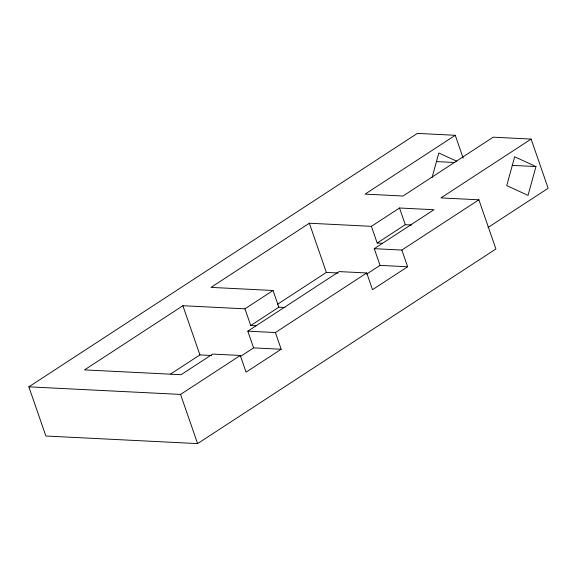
<?xml version="1.0" encoding="UTF-8"?>
<svg xmlns="http://www.w3.org/2000/svg" width="577" height="577" viewBox="0 0 577 577"><rect width="100%" height="100%" fill="white"/><g stroke="black" fill="none" stroke-linecap="round" stroke-linejoin="round"><path stroke-width="0.87" d="M432.058 177.586L438.816 153.006L456.825 161.264M535.961 166.558L528.034 195.379L506.75 185.614L514.67 156.793L535.961 166.558L512.138 165.368M488.041 227.482L548.15 188.268L531.121 139.086L440.958 197.904L478.881 199.801L495.917 248.983L197.601 443.598L45.879 436.017L28.85 386.835L417.33 133.402L455.26 135.292L463.187 158.192M285.024 307.505L278.835 307.195L273.051 290.491L244.951 308.825L182.887 305.723L84.538 369.886L181.084 374.711L212.697 354.083L240.277 355.461L246.062 372.165L281.187 349.251L275.402 332.547L247.821 331.169L253.606 347.873L281.187 349.251M374.271 248.68L401.852 250.057L407.636 266.762L380.055 265.377L374.271 248.68L433.983 209.718L399.5 208.001L371.4 226.328L309.337 223.227L210.987 287.389L273.051 290.491M455.26 135.292L365.097 194.117L403.027 196.014L493.191 137.189L531.121 139.086M170.633 374.004L199.916 354.905L211.535 355.482M277.566 304.245L326.366 272.409L337.985 272.993M244.951 308.825L250.735 325.529L278.835 307.195M371.4 226.328L377.185 243.032L405.285 224.698L411.473 225.008M247.821 331.169L339.146 271.594L366.727 272.971L372.511 289.676L407.636 266.762M28.85 386.835L180.565 394.416L240.277 355.461M275.402 332.547L366.727 272.971M401.852 250.057L478.881 199.801M240.155 356.651L253.606 347.873M366.604 274.154L380.055 265.377M436.284 161.574L454.806 162.505M377.185 243.032L382.486 243.299M250.735 325.529L256.037 325.789M399.5 208.001L405.285 224.698M309.337 223.227L326.366 272.409M182.887 305.723L199.916 354.905M180.565 394.416L197.601 443.598"/></g></svg>
